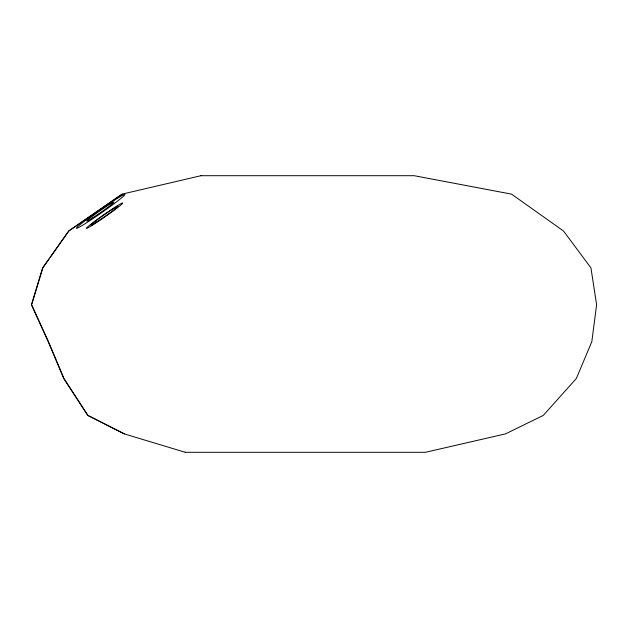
<?xml version="1.0" encoding="UTF-8"?>
<svg xmlns="http://www.w3.org/2000/svg" width="628" height="628" viewBox="0 0 628 628"><rect width="100%" height="100%" fill="white"/><g stroke="black" fill="none" stroke-linecap="round" stroke-linejoin="round"><path stroke-width="0.94" d="M31.957 303.858L42.861 267.897L49.086 259.081M50.216 257.48L68.884 231.018L122.224 194.138M201.023 175.699L122.036 194.138L68.64 231.018L42.594 267.897L31.4 304.776L48.199 341.663L63.742 378.543L87.732 415.422L124.179 433.862L185.315 452.301M200.913 175.699L414.182 175.699L511.561 194.138L563.528 231.018L590.948 267.897L596.6 304.776L591.827 341.663L576.308 378.543L543.267 415.422L505.548 433.862L425.462 452.301L185.197 452.301M124.368 433.862L87.959 415.422L63.993 378.543M31.675 304.776L48.466 341.663L63.616 377.64M88.572 221.472A29.563 1.601 -34.9 0 0 124.98 194.515A29.563 1.601 -34.9 0 0 88.572 218.097A29.563 1.601 -34.9 0 0 88.572 221.472M92.599 217.9A16.524 0.895 -34.9 0 0 113.841 202.349A16.524 0.895 -34.9 0 0 94.522 214.682A16.524 0.895 -34.9 0 0 92.599 217.9M92.237 225.303A22.09 1.193 -34.9 0 0 122.248 203.723A22.09 1.193 -34.9 0 0 99.216 217.994A22.09 1.193 -34.9 0 0 92.237 225.303M96.649 222.022A16.524 0.895 -34.9 0 0 117.899 206.471A16.524 0.895 -34.9 0 0 98.58 218.803A16.524 0.895 -34.9 0 0 96.649 222.022"/></g></svg>
